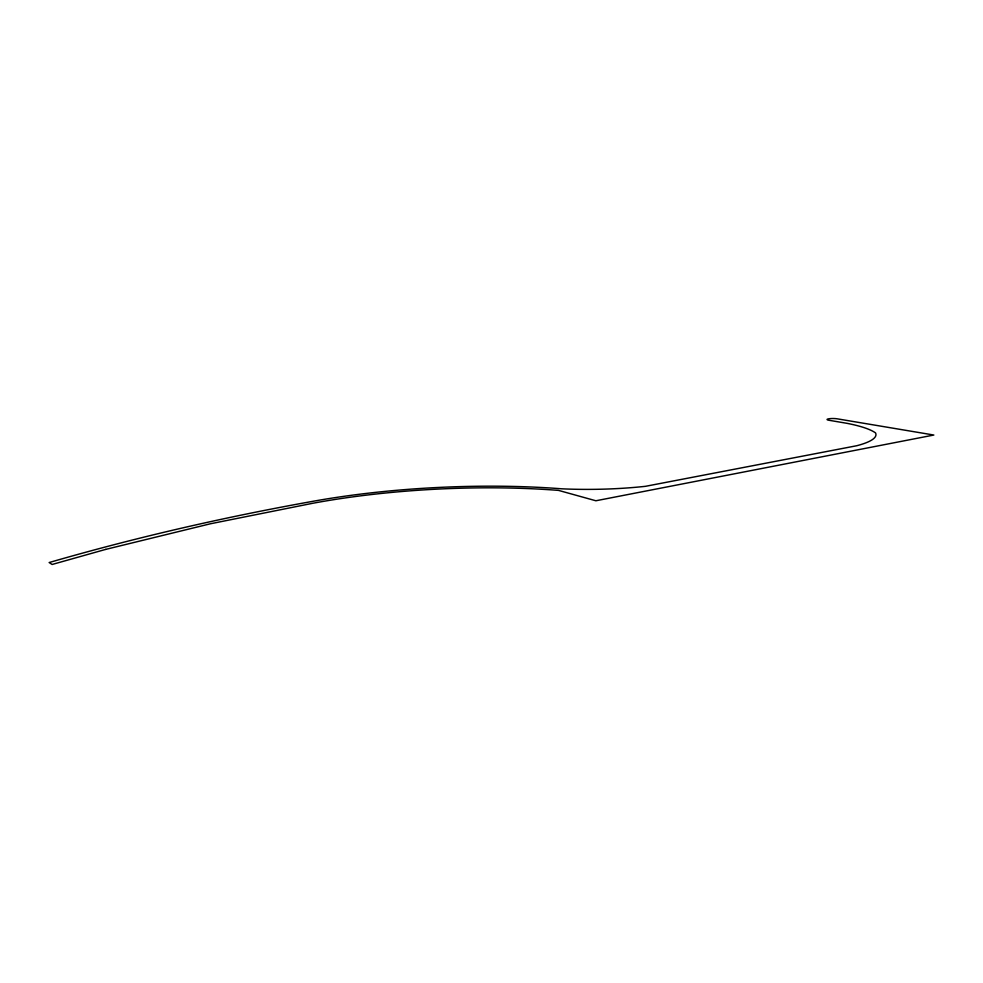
<?xml version="1.0" encoding="UTF-8"?>
<svg xmlns="http://www.w3.org/2000/svg" width="983" height="983" viewBox="0 0 983 983"><rect width="100%" height="100%" fill="white"/><g stroke="black" fill="none" stroke-linecap="round" stroke-linejoin="round"><path stroke-width="1.47" d="M105.685 549.399L52.124 564.475L49.15 562.534C134.634 537.787 221.458 517.783 309.043 502.006A281.384 72.877 -2.8 0 1 561.674 488.797A116.694 23.776 -1.2 0 0 645.487 486.315L856.648 445.754A105.672 19.304 0 0 0 875.521 432.901A119.373 22.117 -0.1 0 0 847.002 423.329L828.89 420.257A5.972 1.02 0.3 0 1 828.706 418.807A5.972 1.02 0.3 0 1 837.135 418.807L933.85 435.039L595.87 500.765L558.479 490.382A272.119 70.395 -2.8 0 0 312.852 503.259L210.423 523.779L105.685 549.399"/></g></svg>
